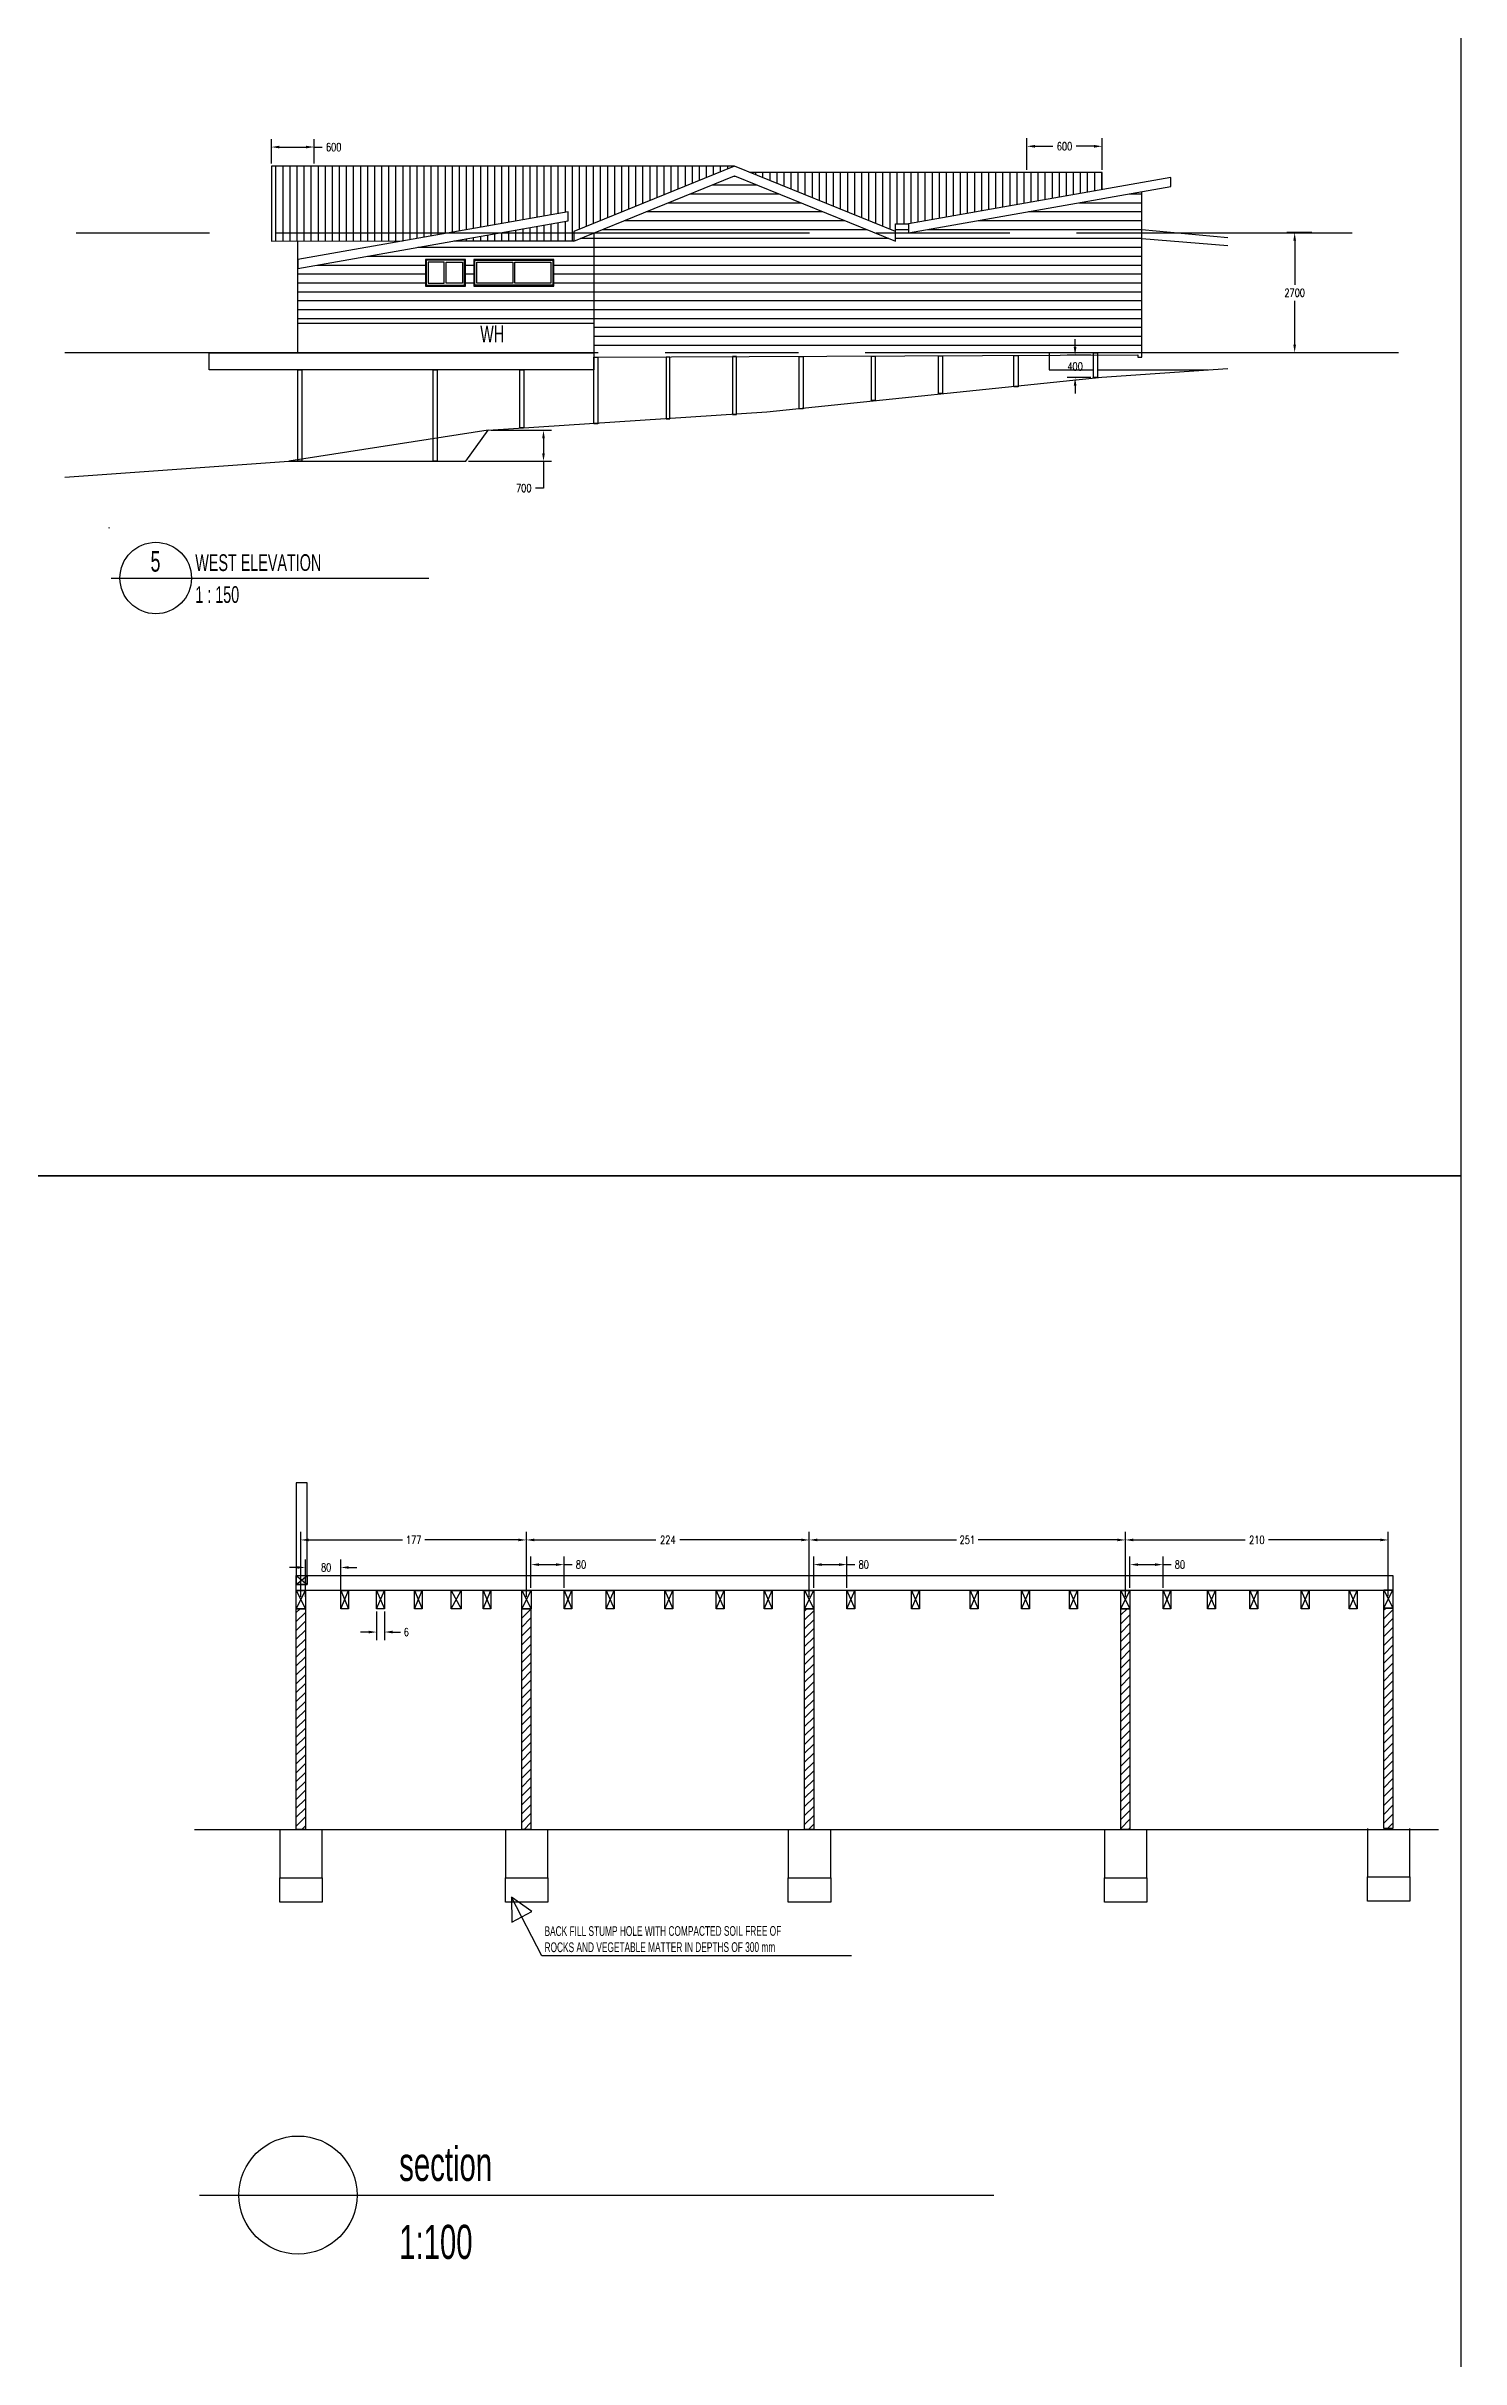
# Model space of a CAD drawing. Header units: inches. Extents: x 26998 to 46838, y -509 to 4343.
# Drawn here: x 38025.4 to 38057.2, y 814.8 to 866.9 of the extents above; entities that cross this region are included whole.
import ezdxf

# ---------------------------------------------------------------- set-up
doc = ezdxf.new("R2010")
doc.units = ezdxf.units.IN
doc.header["$LTSCALE"] = 0.5
doc.header["$MEASUREMENT"] = 0
doc.linetypes.add('ACAD_ISO08W100', pattern=[36, 24, -3, 6, -3])
doc.layers.get('Defpoints').update_dxf_attribs({"color": 140})
for name, color, linetype in [('A-MUROS', 1, 'Continuous'), ('A-TEXTOS', 2, 'Continuous'), ('NUEVO DIBUJO', 2, 'Continuous')]:
    doc.layers.add(name, color=color, linetype=linetype)
doc.styles.get("Standard").update_dxf_attribs({"font": 'romans.shx', "width": 0.75})
doc.dimstyles.get("Standard").update_dxf_attribs({"dimtxt": 0.18, "dimasz": 0.18, "dimexe": 0.18, "dimexo": 0.0625, "dimgap": 0.09, "dimtad": 0, "dimtih": 1, "dimtoh": 1, "dimdec": 4, "dimzin": 0, "dimdsep": 46, "dimtxsty": 'Standard', "dimcen": 0.09, "dimadec": 0, "dimazin": 0, "dimtfac": 1, "dimtdec": 4, "dimtofl": 0, "dimtmove": 0, "dimatfit": 3, "dimfxl": 1, "dimtolj": 1, "dimtzin": 0, "dimarcsym": 0})
pattern_1 = [(0, (37760.81882, 609.55127), (0, 0.2), [])]

# ---------------------------------------------------------------- blocks, each defined once
blk = doc.blocks.new('*D515')
at = {"layer": 'Defpoints', "color": 0, "transparency": 16777216}
for p in [(38053.448, 862.679), (38053.898, 862.679), (38053.898, 859.979)]:
    blk.add_point(p, dxfattribs=at)
at = {"layer": 'NUEVO DIBUJO', "color": 0, "lineweight": -2, "transparency": 16777216}
for p, q in [((38053.835, 862.679), (38053.268, 862.679)), ((38053.448, 862.499), (38053.448, 861.509)), ((38053.448, 860.159), (38053.448, 861.149)), ((38053.835, 859.979), (38053.268, 859.979))]:
    blk.add_line(p, q, dxfattribs=at)
at = {"layer": 'NUEVO DIBUJO', "color": 0, "transparency": 16777216}
for points in [[(38053.418, 862.499), (38053.478, 862.499), (38053.448, 862.679)], [(38053.418, 860.159), (38053.478, 860.159), (38053.448, 859.979)]]:
    blk.add_solid(points, dxfattribs=at)
at = {"layer": 'NUEVO DIBUJO', "color": 0, "transparency": 16777216, "insert": (38053.448, 861.329), "char_height": 0.18, "attachment_point": 5}
blk.add_mtext('\\A1;2700', dxfattribs=at)
blk = doc.blocks.new('*D516')
at = {"layer": 'Defpoints', "color": 0, "transparency": 16777216}
for p in [(38048.927, 859.924), (38048.509, 859.417), (38048.927, 859.417)]:
    blk.add_point(p, dxfattribs=at)
at = {"layer": 'NUEVO DIBUJO', "color": 0, "lineweight": -2, "transparency": 16777216}
for p, q in [((38048.509, 860.104), (38048.509, 860.284)), ((38048.864, 859.924), (38048.329, 859.924)), ((38048.864, 859.417), (38048.329, 859.417)), ((38048.509, 859.237), (38048.509, 859.057))]:
    blk.add_line(p, q, dxfattribs=at)
at = {"layer": 'NUEVO DIBUJO', "color": 0, "transparency": 16777216}
for points in [[(38048.479, 860.104), (38048.539, 860.104), (38048.509, 859.924)], [(38048.479, 859.237), (38048.539, 859.237), (38048.509, 859.417)]]:
    blk.add_solid(points, dxfattribs=at)
at = {"layer": 'NUEVO DIBUJO', "color": 0, "transparency": 16777216, "insert": (38048.509, 859.671), "char_height": 0.18, "attachment_point": 5}
blk.add_mtext('\\A1;400', dxfattribs=at)
blk = doc.blocks.new('*D517')
at = {"layer": 'Defpoints', "color": 0, "transparency": 16777216}
for p in [(38047.425, 864.622), (38047.425, 864.033), (38049.117, 864.033)]:
    blk.add_point(p, dxfattribs=at)
at = {"layer": 'NUEVO DIBUJO', "color": 0, "lineweight": -2, "transparency": 16777216}
for p, q in [((38047.425, 864.096), (38047.425, 864.802)), ((38049.117, 864.096), (38049.117, 864.802)), ((38047.605, 864.622), (38048.011, 864.622)), ((38048.937, 864.622), (38048.531, 864.622))]:
    blk.add_line(p, q, dxfattribs=at)
at = {"layer": 'NUEVO DIBUJO', "color": 0, "transparency": 16777216}
for points in [[(38047.605, 864.652), (38047.605, 864.592), (38047.425, 864.622)], [(38048.937, 864.652), (38048.937, 864.592), (38049.117, 864.622)]]:
    blk.add_solid(points, dxfattribs=at)
at = {"layer": 'NUEVO DIBUJO', "color": 0, "transparency": 16777216, "insert": (38048.271, 864.622), "char_height": 0.18, "attachment_point": 5}
blk.add_mtext('\\A1;600', dxfattribs=at)
blk = doc.blocks.new('*D518')
at = {"layer": 'Defpoints', "color": 0, "transparency": 16777216}
for p in [(38035.311, 858.234), (38034.803, 857.536), (38036.552, 857.536)]:
    blk.add_point(p, dxfattribs=at)
at = {"layer": 'NUEVO DIBUJO', "color": 0, "lineweight": -2, "transparency": 16777216}
for p, q in [((38035.373, 858.234), (38036.732, 858.234)), ((38036.552, 858.054), (38036.552, 857.716)), ((38034.866, 857.536), (38036.732, 857.536)), ((38036.552, 857.536), (38036.552, 856.934)), ((38036.552, 856.934), (38036.372, 856.934))]:
    blk.add_line(p, q, dxfattribs=at)
at = {"layer": 'NUEVO DIBUJO', "color": 0, "transparency": 16777216}
for points in [[(38036.522, 858.054), (38036.582, 858.054), (38036.552, 858.234)], [(38036.522, 857.716), (38036.582, 857.716), (38036.552, 857.536)]]:
    blk.add_solid(points, dxfattribs=at)
at = {"layer": 'NUEVO DIBUJO', "color": 0, "transparency": 16777216, "insert": (38036.108, 856.934), "char_height": 0.18, "attachment_point": 5}
blk.add_mtext('\\A1;700', dxfattribs=at)
blk = doc.blocks.new('*D519')
at = {"layer": 'Defpoints', "color": 0, "transparency": 16777216}
for p in [(38030.432, 864.173), (38031.393, 864.605), (38031.393, 864.173)]:
    blk.add_point(p, dxfattribs=at)
at = {"layer": 'NUEVO DIBUJO', "color": 0, "lineweight": -2, "transparency": 16777216}
for p, q in [((38030.432, 864.235), (38030.432, 864.785)), ((38031.393, 864.235), (38031.393, 864.785)), ((38030.612, 864.605), (38031.213, 864.605)), ((38031.393, 864.605), (38031.573, 864.605))]:
    blk.add_line(p, q, dxfattribs=at)
at = {"layer": 'NUEVO DIBUJO', "color": 0, "transparency": 16777216}
for points in [[(38030.612, 864.635), (38030.612, 864.575), (38030.432, 864.605)], [(38031.213, 864.635), (38031.213, 864.575), (38031.393, 864.605)]]:
    blk.add_solid(points, dxfattribs=at)
at = {"layer": 'NUEVO DIBUJO', "color": 0, "transparency": 16777216, "insert": (38031.833, 864.605), "char_height": 0.18, "attachment_point": 5}
blk.add_mtext('\\A1;600', dxfattribs=at)
blk = doc.blocks.new('*D540')
at = {"layer": 'Defpoints', "color": 0, "transparency": 16777216}
for p in [(38036.169, 833.269), (38031.093, 831.925), (38036.169, 831.925)]:
    blk.add_point(p, dxfattribs=at)
at = {"layer": 'NUEVO DIBUJO', "color": 0, "lineweight": -2, "transparency": 16777216}
for p, q in [((38031.093, 831.987), (38031.093, 833.449)), ((38036.169, 831.987), (38036.169, 833.449)), ((38031.273, 833.269), (38033.377, 833.269)), ((38035.989, 833.269), (38033.885, 833.269))]:
    blk.add_line(p, q, dxfattribs=at)
at = {"layer": 'NUEVO DIBUJO', "color": 0, "transparency": 16777216}
for points in [[(38031.273, 833.299), (38031.273, 833.239), (38031.093, 833.269)], [(38035.989, 833.299), (38035.989, 833.239), (38036.169, 833.269)]]:
    blk.add_solid(points, dxfattribs=at)
at = {"layer": 'NUEVO DIBUJO', "color": 0, "transparency": 16777216, "insert": (38033.631, 833.269), "char_height": 0.18, "attachment_point": 5}
blk.add_mtext('\\A1;177', dxfattribs=at)
blk = doc.blocks.new('*D541')
at = {"layer": 'Defpoints', "color": 0, "transparency": 16777216}
for p in [(38042.528, 833.269), (38036.169, 831.925), (38042.528, 831.925)]:
    blk.add_point(p, dxfattribs=at)
at = {"layer": 'NUEVO DIBUJO', "color": 0, "lineweight": -2, "transparency": 16777216}
for p, q in [((38036.169, 831.987), (38036.169, 833.449)), ((38042.528, 831.987), (38042.528, 833.449)), ((38036.349, 833.269), (38039.082, 833.269)), ((38042.348, 833.269), (38039.615, 833.269))]:
    blk.add_line(p, q, dxfattribs=at)
at = {"layer": 'NUEVO DIBUJO', "color": 0, "transparency": 16777216}
for points in [[(38036.349, 833.299), (38036.349, 833.239), (38036.169, 833.269)], [(38042.348, 833.299), (38042.348, 833.239), (38042.528, 833.269)]]:
    blk.add_solid(points, dxfattribs=at)
at = {"layer": 'NUEVO DIBUJO', "color": 0, "transparency": 16777216, "insert": (38039.349, 833.269), "char_height": 0.18, "attachment_point": 5}
blk.add_mtext('\\A1;224', dxfattribs=at)
blk = doc.blocks.new('*D542')
at = {"layer": 'Defpoints', "color": 0, "transparency": 16777216}
for p in [(38049.641, 833.269), (38042.528, 831.925), (38049.641, 831.925)]:
    blk.add_point(p, dxfattribs=at)
at = {"layer": 'NUEVO DIBUJO', "color": 0, "lineweight": -2, "transparency": 16777216}
for p, q in [((38042.528, 831.987), (38042.528, 833.449)), ((38049.641, 831.987), (38049.641, 833.449)), ((38042.708, 833.269), (38045.84, 833.269)), ((38049.461, 833.269), (38046.329, 833.269))]:
    blk.add_line(p, q, dxfattribs=at)
at = {"layer": 'NUEVO DIBUJO', "color": 0, "transparency": 16777216}
for points in [[(38042.708, 833.299), (38042.708, 833.239), (38042.528, 833.269)], [(38049.461, 833.299), (38049.461, 833.239), (38049.641, 833.269)]]:
    blk.add_solid(points, dxfattribs=at)
at = {"layer": 'NUEVO DIBUJO', "color": 0, "transparency": 16777216, "insert": (38046.085, 833.269), "char_height": 0.18, "attachment_point": 5}
blk.add_mtext('\\A1;251', dxfattribs=at)
blk = doc.blocks.new('*D543')
at = {"layer": 'Defpoints', "color": 0, "transparency": 16777216}
for p in [(38055.554, 833.269), (38049.641, 831.925), (38055.554, 831.943)]:
    blk.add_point(p, dxfattribs=at)
at = {"layer": 'NUEVO DIBUJO', "color": 0, "lineweight": -2, "transparency": 16777216}
for p, q in [((38049.641, 831.987), (38049.641, 833.449)), ((38055.554, 832.005), (38055.554, 833.449)), ((38049.821, 833.269), (38052.334, 833.269)), ((38055.374, 833.269), (38052.861, 833.269))]:
    blk.add_line(p, q, dxfattribs=at)
at = {"layer": 'NUEVO DIBUJO', "color": 0, "transparency": 16777216}
for points in [[(38049.821, 833.299), (38049.821, 833.239), (38049.641, 833.269)], [(38055.374, 833.299), (38055.374, 833.239), (38055.554, 833.269)]]:
    blk.add_solid(points, dxfattribs=at)
at = {"layer": 'NUEVO DIBUJO', "color": 0, "transparency": 16777216, "insert": (38052.597, 833.269), "char_height": 0.18, "attachment_point": 5}
blk.add_mtext('\\A1;210', dxfattribs=at)
blk = doc.blocks.new('*D544')
at = {"layer": 'Defpoints', "color": 0, "transparency": 16777216}
for p in [(38031.992, 832.65), (38031.196, 831.925), (38031.992, 831.925)]:
    blk.add_point(p, dxfattribs=at)
at = {"layer": 'NUEVO DIBUJO', "color": 0, "lineweight": -2, "transparency": 16777216}
for p, q in [((38031.016, 832.65), (38030.836, 832.65)), ((38031.196, 831.987), (38031.196, 832.83)), ((38031.992, 831.987), (38031.992, 832.83)), ((38032.172, 832.65), (38032.352, 832.65))]:
    blk.add_line(p, q, dxfattribs=at)
at = {"layer": 'NUEVO DIBUJO', "color": 0, "transparency": 16777216}
for points in [[(38031.016, 832.68), (38031.016, 832.62), (38031.196, 832.65)], [(38032.172, 832.68), (38032.172, 832.62), (38031.992, 832.65)]]:
    blk.add_solid(points, dxfattribs=at)
at = {"layer": 'NUEVO DIBUJO', "color": 0, "transparency": 16777216, "insert": (38031.663, 832.65), "char_height": 0.18, "attachment_point": 5}
blk.add_mtext('\\A1;80', dxfattribs=at)
blk = doc.blocks.new('*D545')
at = {"layer": 'Defpoints', "color": 0, "transparency": 16777216}
for p in [(38037.016, 832.714), (38036.271, 832.129), (38037.016, 832.129)]:
    blk.add_point(p, dxfattribs=at)
at = {"layer": 'NUEVO DIBUJO', "color": 0, "lineweight": -2, "transparency": 16777216}
for p, q in [((38036.271, 832.192), (38036.271, 832.894)), ((38036.451, 832.714), (38036.836, 832.714)), ((38037.016, 832.192), (38037.016, 832.894)), ((38037.016, 832.714), (38037.196, 832.714))]:
    blk.add_line(p, q, dxfattribs=at)
at = {"layer": 'NUEVO DIBUJO', "color": 0, "transparency": 16777216}
for points in [[(38036.451, 832.744), (38036.451, 832.684), (38036.271, 832.714)], [(38036.836, 832.744), (38036.836, 832.684), (38037.016, 832.714)]]:
    blk.add_solid(points, dxfattribs=at)
at = {"layer": 'NUEVO DIBUJO', "color": 0, "transparency": 16777216, "insert": (38037.395, 832.714), "char_height": 0.18, "attachment_point": 5}
blk.add_mtext('\\A1;80', dxfattribs=at)
blk = doc.blocks.new('*D496')
at = {"layer": 'Defpoints', "color": 0, "transparency": 16777216}
for p in [(38043.376, 832.714), (38042.631, 832.129), (38043.376, 832.129)]:
    blk.add_point(p, dxfattribs=at)
at = {"layer": 'NUEVO DIBUJO', "color": 0, "lineweight": -2, "transparency": 16777216}
for p, q in [((38042.631, 832.192), (38042.631, 832.894)), ((38042.811, 832.714), (38043.196, 832.714)), ((38043.376, 832.192), (38043.376, 832.894)), ((38043.376, 832.714), (38043.556, 832.714))]:
    blk.add_line(p, q, dxfattribs=at)
at = {"layer": 'NUEVO DIBUJO', "color": 0, "transparency": 16777216}
for points in [[(38042.811, 832.744), (38042.811, 832.684), (38042.631, 832.714)], [(38043.196, 832.744), (38043.196, 832.684), (38043.376, 832.714)]]:
    blk.add_solid(points, dxfattribs=at)
at = {"layer": 'NUEVO DIBUJO', "color": 0, "transparency": 16777216, "insert": (38043.755, 832.714), "char_height": 0.18, "attachment_point": 5}
blk.add_mtext('\\A1;80', dxfattribs=at)
blk = doc.blocks.new('*D497')
at = {"layer": 'Defpoints', "color": 0, "transparency": 16777216}
for p in [(38050.488, 832.714), (38049.743, 832.129), (38050.488, 832.129)]:
    blk.add_point(p, dxfattribs=at)
at = {"layer": 'NUEVO DIBUJO', "color": 0, "lineweight": -2, "transparency": 16777216}
for p, q in [((38049.743, 832.192), (38049.743, 832.894)), ((38049.923, 832.714), (38050.308, 832.714)), ((38050.488, 832.192), (38050.488, 832.894)), ((38050.488, 832.714), (38050.668, 832.714))]:
    blk.add_line(p, q, dxfattribs=at)
at = {"layer": 'NUEVO DIBUJO', "color": 0, "transparency": 16777216}
for points in [[(38049.923, 832.744), (38049.923, 832.684), (38049.743, 832.714)], [(38050.308, 832.744), (38050.308, 832.684), (38050.488, 832.714)]]:
    blk.add_solid(points, dxfattribs=at)
at = {"layer": 'NUEVO DIBUJO', "color": 0, "transparency": 16777216, "insert": (38050.867, 832.714), "char_height": 0.18, "attachment_point": 5}
blk.add_mtext('\\A1;80', dxfattribs=at)
blk = doc.blocks.new('*D546')
at = {"layer": 'Defpoints', "color": 0, "transparency": 16777216}
for p in [(38032.798, 831.72), (38032.976, 831.72), (38032.976, 831.197)]:
    blk.add_point(p, dxfattribs=at)
at = {"layer": 'NUEVO DIBUJO', "color": 0, "lineweight": -2, "transparency": 16777216}
for p, q in [((38032.798, 831.657), (38032.798, 831.017)), ((38032.976, 831.657), (38032.976, 831.017)), ((38032.618, 831.197), (38032.438, 831.197)), ((38033.156, 831.197), (38033.336, 831.197))]:
    blk.add_line(p, q, dxfattribs=at)
at = {"layer": 'NUEVO DIBUJO', "color": 0, "transparency": 16777216}
for points in [[(38032.618, 831.227), (38032.618, 831.167), (38032.798, 831.197)], [(38033.156, 831.227), (38033.156, 831.167), (38032.976, 831.197)]]:
    blk.add_solid(points, dxfattribs=at)
at = {"layer": 'NUEVO DIBUJO', "color": 0, "transparency": 16777216, "insert": (38033.467, 831.197), "char_height": 0.18, "attachment_point": 5}
blk.add_mtext('\\A1;6', dxfattribs=at)

msp = doc.modelspace()

# ---------------------------------------------------------------- hatches: boundary and pattern name
at = {"true_color": 0x939598}
h = msp.add_hatch(dxfattribs=at)
h.set_pattern_fill('LINE', color=252, scale=0.05, angle=90)
h.set_pattern_definition([(90, (37760.81882, 609.55127), (-0.15875, 1e-17), [])])
h.paths.add_polyline_path([(38040.8497387, 864.1725287), (38030.4317358, 864.1725287), (38030.4317358, 862.491362), (38033.3809254, 862.4940206), (38037.1063438, 863.151269), (38037.1063438, 862.9480363), (38034.5384459, 862.495064), (38037.2332894, 862.4974933), (38037.2332894, 862.7070346)])
h.paths.add_polyline_path([(38049.1171612, 863.6459371), (38049.1171612, 864.0331434), (38041.1937046, 864.0331434), (38044.4661881, 862.7070346), (38044.4661881, 862.8783436), (38044.7644427, 862.8783436)])
at = {"layer": 'NUEVO DIBUJO', "true_color": 0x636466}
h = msp.add_hatch(dxfattribs=at)
h.set_pattern_fill('_USER', color=251, scale=0.2, pattern_type=0)
h.set_pattern_definition(pattern_1)
h.paths.add_polyline_path([(38050.0117751, 863.6006343), (38044.7644427, 862.6754106), (38044.7644427, 862.8783436), (38044.4661881, 862.8783436), (38044.4661881, 862.7070346), (38044.4661881, 862.491362), (38040.8498137, 863.9568562), (38037.6835189, 862.6738048), (38037.6835189, 859.9788144), (38050.0117751, 859.9788144)])
h = msp.add_hatch(dxfattribs=at)
h.set_pattern_fill('_USER', color=251, scale=0.2, pattern_type=0)
h.set_pattern_definition(pattern_1)
h.paths.add_polyline_path([(38037.6835189, 860.6410132), (38037.6835189, 862.6738048), (38037.2332894, 862.491362), (38037.2332894, 862.4974933), (38034.5384459, 862.495064), (38031.0262354, 861.8755169), (38031.0273483, 860.6410132)])
h.paths.add_polyline_path([(38036.78291, 861.4759775), (38034.9872375, 861.4759775), (38034.9872375, 862.0789014), (38036.78291, 862.0789014)], flags=16)
h.paths.add_polyline_path([(38036.7637258, 861.4952216), (38035.0062718, 861.4952216), (38035.0062718, 862.0598671), (38036.7637258, 862.0598671)], flags=0)
h.paths.add_polyline_path([(38036.7192124, 861.5395851), (38035.9071805, 861.5395851), (38035.9071805, 862.0155036), (38036.7192124, 862.0155036)], flags=0)
h.paths.add_polyline_path([(38035.862817, 861.5395851), (38035.0506353, 861.5395851), (38035.0506353, 862.0155036), (38035.862817, 862.0155036)], flags=0)
h.paths.add_polyline_path([(38034.7968941, 861.4759775), (38033.8958355, 861.4759775), (38033.8958355, 862.0789014), (38034.7968941, 862.0789014)], flags=16)
h.paths.add_polyline_path([(38034.7778597, 861.4952216), (38033.9148698, 861.4952216), (38033.9148698, 862.0598671), (38034.7778597, 862.0598671)], flags=0)
h.paths.add_polyline_path([(38034.7333464, 861.5395851), (38034.3653991, 861.5395851), (38034.3653991, 862.0155036), (38034.7333464, 862.0155036)], flags=0)
h.paths.add_polyline_path([(38034.3210356, 861.5395851), (38033.9593832, 861.5395851), (38033.9593832, 862.0155036), (38034.3210356, 862.0155036)], flags=0)
at = {"layer": 'NUEVO DIBUJO'}
h = msp.add_hatch(dxfattribs=at)
h.set_pattern_fill('JIS_WOOD', color=6, scale=0.2)
h.set_pattern_definition([(45, (37836.2027, 733.8453), (-0.1, 0.1), [])])
h.paths.add_polyline_path([(38031.1954331, 831.7198823), (38030.9907899, 831.7198823), (38030.9907899, 826.7584978), (38031.1954331, 826.7584978)])
h.paths.add_polyline_path([(38036.270882, 831.7198823), (38036.0662388, 831.7198823), (38036.0662388, 826.7584978), (38036.270882, 826.7584978)])
h.paths.add_polyline_path([(38042.6307426, 831.7198823), (38042.4260993, 831.7198823), (38042.4260993, 826.7584978), (38042.6307426, 826.7584978)])
h.paths.add_polyline_path([(38049.7430993, 831.7198823), (38049.538456, 831.7198823), (38049.538456, 826.7584978), (38049.7430993, 826.7584978)])
h.paths.add_polyline_path([(38055.6561538, 831.7379093), (38055.4515105, 831.7379093), (38055.4515105, 826.7765248), (38055.6561538, 826.7765248)])

# ---------------------------------------------------------------- linework, layer by layer
at = {"color": 0}
msp.add_open_spline([(38026.7834377, 856.0384965), (38026.7834377, 856.0259219), (38026.7834377, 856.0259219), (38026.7834377, 856.0449562)], degree=3, dxfattribs=at)
at = {"layer": 'A-MUROS'}
for points in [[(38040.8497387, 864.1725287), (38030.4317358, 864.1725287), (38030.4317358, 862.491362), (38033.3809254, 862.4940206)], [(38037.2332894, 862.7070346), (38037.2332894, 862.497507), (38037.2332894, 862.491362), (38040.8498137, 863.9568562), (38044.4661881, 862.491362), (38044.4661881, 862.7070346), (38040.8497387, 864.1725287), (38037.2332894, 862.7070346)], [(38049.1171612, 863.6459371), (38049.1171612, 864.0331434), (38041.1859871, 864.0331434)], [(38044.7644427, 862.8783436), (38044.7644427, 862.6754106), (38050.6652374, 863.7158545), (38050.6652374, 863.9189374), (38044.7644427, 862.8783436)], [(38031.0279452, 862.0789014), (38031.0279452, 861.8758185), (38037.1063438, 862.9480363), (38037.1063438, 863.151269), (38031.0279452, 862.0789014)]]:
    msp.add_lwpolyline(points, dxfattribs=at)
msp.add_lwpolyline([(38029.0293397, 859.9788144), (38037.6835189, 859.9788144), (38037.6835189, 859.5917878), (38029.0293397, 859.5917878)], close=True, dxfattribs=at)
at = {"layer": 'A-TEXTOS'}
msp.add_line((38028.8115659, 818.5311897), (38046.6794805, 818.5311897), dxfattribs=at)
at = {"layer": 'NUEVO DIBUJO', "color": 3, "linetype": 'ACAD_ISO08W100'}
for p, q in [((37994.5379013, 862.6788144), (38054.7424701, 862.6788144)), ((38055.7854744, 859.9788144), (38021.9487157, 859.9788144))]:
    msp.add_line(p, q, dxfattribs=at)
at = {"layer": 'NUEVO DIBUJO', "color": 2}
for p, q in [((38044.4661881, 862.7070346), (38044.4661881, 862.8783436)), ((38044.4661881, 862.8783436), (38044.7644427, 862.8783436)), ((38050.0117751, 862.7513981), (38051.9468329, 862.5705718)), ((38050.0117751, 862.5483151), (38051.9468329, 862.3897456)), ((38026.8274162, 854.9094567), (38033.9698448, 854.9094567)), ((38030.6216963, 826.7584978), (38030.6216963, 825.6683842)), ((38031.576244, 825.6683842), (38031.576244, 826.7584978)), ((38035.6971452, 826.7584978), (38035.6971452, 825.6683842)), ((38036.6516929, 825.6683842), (38036.6516929, 826.7584978)), ((38042.0570057, 826.7584978), (38042.0570057, 825.6683842)), ((38043.0115534, 825.6683842), (38043.0115534, 826.7584978)), ((38049.1693624, 826.7584978), (38049.1693624, 825.6683842)), ((38050.1239102, 825.6683842), (38050.1239102, 826.7584978)), ((38055.0824169, 826.7765248), (38055.0824169, 825.6864112)), ((38056.0369646, 825.6864112), (38056.0369646, 826.7765248)), ((38036.5172712, 823.9104667), (38035.832308, 825.2294043)), ((38035.832308, 825.2294043), (38035.8429215, 824.6690719)), ((38036.2931847, 824.9104618), (38035.832308, 825.2294043)), ((38035.8429215, 824.6690719), (38036.2931847, 824.9104618)), ((38043.478989, 823.9104667), (38036.5172712, 823.9104667))]:
    msp.add_line(p, q, dxfattribs=at)
at = {"layer": 'NUEVO DIBUJO', "color": 1}
for p, q in [((38031.0279452, 859.9788144), (38031.0256798, 862.4918974)), ((38031.0273483, 860.6410132), (38037.6835189, 860.6410132))]:
    msp.add_line(p, q, dxfattribs=at)
at = {"layer": 'NUEVO DIBUJO', "color": 2, "linetype": 'ACAD_ISO08W100'}
msp.add_line((38035.3106713, 858.23401), (38030.8248623, 857.5359144), dxfattribs=at)
at = {"layer": 'NUEVO DIBUJO', "color": 6}
for p, q in [((38030.9907899, 832.1294413), (38030.9907899, 832.4697883)), ((38030.9907899, 832.4697883), (38055.6577695, 832.4697883)), ((38030.9907899, 832.4696505), (38031.2360348, 832.264871)), ((38030.9907899, 832.264871), (38031.2360348, 832.4696505)), ((38055.6577695, 832.4697883), (38055.6577695, 832.264871)), ((38030.9907899, 832.1294413), (38031.1955694, 831.7198823)), ((38030.9907899, 831.7198823), (38031.1955694, 832.1294413)), ((38031.9920502, 831.7198823), (38032.1693619, 832.1294413)), ((38031.9920502, 832.1294413), (38032.1693619, 831.7198823)), ((38032.7982144, 831.7198823), (38032.9755261, 832.1294413)), ((38032.7982144, 832.1294413), (38032.9755261, 831.7198823)), ((38033.6477385, 831.7198823), (38033.8250502, 832.1294413)), ((38033.6477385, 832.1294413), (38033.8250502, 831.7198823)), ((38034.4773552, 832.1294413), (38034.6967131, 831.7198823)), ((38034.4773552, 831.7198823), (38034.6967131, 832.1294413)), ((38035.1930023, 831.7198823), (38035.370314, 832.1294413)), ((38035.1930023, 832.1294413), (38035.370314, 831.7198823)), ((38036.0662388, 832.1294413), (38036.2710183, 831.7198823)), ((38036.0662388, 831.7198823), (38036.2710183, 832.1294413)), ((38037.0158308, 831.7198823), (38037.1931425, 832.1294413)), ((38037.0158308, 832.1294413), (38037.1931425, 831.7198823)), ((38037.9611374, 831.7198823), (38038.1384491, 832.1294413)), ((38037.9611374, 832.1294413), (38038.1384491, 831.7198823)), ((38039.2815656, 831.7198823), (38039.4588773, 832.1294413)), ((38039.2815656, 832.1294413), (38039.4588773, 831.7198823)), ((38040.4369404, 831.7198823), (38040.6142521, 832.1294413)), ((38040.4369404, 832.1294413), (38040.6142521, 831.7198823)), ((38041.5172907, 831.7198823), (38041.6946024, 832.1294413)), ((38041.5172907, 832.1294413), (38041.6946024, 831.7198823)), ((38042.4260993, 832.1294413), (38042.6308788, 831.7198823)), ((38042.4260993, 831.7198823), (38042.6308788, 832.1294413)), ((38043.3756913, 831.7198823), (38043.553003, 832.1294413)), ((38043.3756913, 832.1294413), (38043.553003, 831.7198823)), ((38044.8283591, 831.7198823), (38045.0056708, 832.1294413)), ((38044.8283591, 832.1294413), (38045.0056708, 831.7198823)), ((38046.1487874, 831.7198823), (38046.3260991, 832.1294413)), ((38046.1487874, 832.1294413), (38046.3260991, 831.7198823)), ((38047.3041621, 831.7198823), (38047.4814738, 832.1294413)), ((38047.3041621, 832.1294413), (38047.4814738, 831.7198823)), ((38048.3845125, 831.7198823), (38048.5618242, 832.1294413)), ((38048.3845125, 832.1294413), (38048.5618242, 831.7198823)), ((38049.538456, 832.1294413), (38049.7432355, 831.7198823)), ((38049.538456, 831.7198823), (38049.7432355, 832.1294413)), ((38050.488048, 831.7198823), (38050.6653597, 832.1294413)), ((38050.488048, 832.1294413), (38050.6653597, 831.7198823)), ((38051.4870475, 831.7198823), (38051.6643592, 832.1294413)), ((38051.4870475, 832.1294413), (38051.6643592, 831.7198823)), ((38052.4415694, 831.7198823), (38052.6188811, 832.1294413)), ((38052.4415694, 832.1294413), (38052.6188811, 831.7198823)), ((38053.5969441, 831.7198823), (38053.7742558, 832.1294413)), ((38053.5969441, 832.1294413), (38053.7742558, 831.7198823)), ((38054.6772945, 831.7198823), (38054.8546062, 832.1294413)), ((38054.6772945, 832.1294413), (38054.8546062, 831.7198823)), ((38055.4515105, 832.1474683), (38055.65629, 831.7379093)), ((38055.4515105, 831.7379093), (38055.65629, 832.1474683))]:
    msp.add_line(p, q, dxfattribs=at)
at = {"layer": 'NUEVO DIBUJO', "color": 2, "lineweight": 30}
msp.add_line((38028.7010198, 826.7584978), (38056.6865741, 826.7584978), dxfattribs=at)
at = {"layer": 'NUEVO DIBUJO', "color": 2}
for points in [[(37995.3547636, 884.5348533), (38057.1833403, 884.5348533), (38057.1833403, 841.4605991), (37995.3547636, 841.4605991)], [(38048.9268178, 859.9788144), (38049.0155448, 859.9788144), (38049.0155448, 859.4171607), (38048.9268178, 859.4171607)], [(38031.0279452, 859.5917878), (38031.116972, 859.5917878), (38031.116972, 857.5359144), (38031.0279452, 857.5359144)], [(38034.0735892, 859.5917878), (38034.1623162, 859.5917878), (38034.1623162, 857.5359144), (38034.0735892, 857.5359144)], [(38036.0213866, 859.5917878), (38036.1101136, 859.5917878), (38036.1101136, 858.2870543), (38036.0213866, 858.2870543)], [(38037.6838187, 859.877198), (38037.7725071, 859.877198), (38037.7725071, 858.3798228), (38037.6838187, 858.3798228)], [(38039.3080323, 858.4940311), (38039.3967593, 858.4940311), (38039.3967593, 859.877198), (38039.3080323, 859.877198)], [(38040.8053003, 858.5892627), (38040.8945752, 858.5892627), (38040.8945752, 859.8905277), (38040.8053003, 859.8905277)], [(38042.3000776, 859.8963623), (38042.393739, 859.8963623), (38042.393739, 858.7145014), (38042.3000776, 858.7145014)], [(38043.9263597, 859.9031133), (38044.0158086, 859.9031133), (38044.0158086, 858.9013515), (38043.9263597, 858.9013515)], [(38045.4370892, 859.9093847), (38045.5250219, 859.9093847), (38045.5250219, 859.057053), (38045.4370892, 859.057053)], [(38047.1346463, 859.9164316), (38047.226317, 859.9164316), (38047.226317, 859.2108912), (38047.1346463, 859.2108912)], [(37995.3547636, 841.4605991), (38057.1833403, 841.4605991), (38057.1833403, 798.3863449), (37995.3547636, 798.3863449)], [(38030.6216963, 825.6683842), (38031.576244, 825.6683842), (38031.576244, 825.1233954), (38030.6216963, 825.1233954)], [(38035.6971452, 825.6683842), (38036.6516929, 825.6683842), (38036.6516929, 825.1233954), (38035.6971452, 825.1233954)], [(38042.0570057, 825.6683842), (38043.0115534, 825.6683842), (38043.0115534, 825.1233954), (38042.0570057, 825.1233954)], [(38049.1693624, 825.6683842), (38050.1239102, 825.6683842), (38050.1239102, 825.1233954), (38049.1693624, 825.1233954)], [(38055.0824169, 825.6864112), (38056.0369646, 825.6864112), (38056.0369646, 825.1414225), (38055.0824169, 825.1414225)]]:
    msp.add_lwpolyline(points, close=True, dxfattribs=at)
at = {"layer": 'NUEVO DIBUJO', "color": 1}
msp.add_lwpolyline([(38037.6835189, 862.6738048), (38037.6835189, 859.877198), (38049.9228982, 859.9280062), (38049.9228982, 859.877198), (38050.0117751, 859.877198), (38050.0117751, 863.6006343)], dxfattribs=at)
at = {"layer": 'NUEVO DIBUJO', "color": 4}
for points in [[(38033.8958355, 861.4759775), (38034.7968941, 861.4759775), (38034.7968941, 862.0789014), (38033.8958355, 862.0789014)], [(38033.9148698, 861.4952216), (38034.7778597, 861.4952216), (38034.7778597, 862.0598671), (38033.9148698, 862.0598671)], [(38034.9872375, 861.4759775), (38036.78291, 861.4759775), (38036.78291, 862.0789014), (38034.9872375, 862.0789014)], [(38035.0062718, 862.0598671), (38036.7637258, 862.0598671), (38036.7637258, 861.4952216), (38035.0062718, 861.4952216)], [(38033.9593832, 861.5395851), (38034.3210356, 861.5395851), (38034.3210356, 862.0155036), (38033.9593832, 862.0155036)], [(38034.3653991, 862.0155036), (38034.7333464, 862.0155036), (38034.7333464, 861.5395851), (38034.3653991, 861.5395851)], [(38035.0506353, 862.0155036), (38035.862817, 862.0155036), (38035.862817, 861.5395851), (38035.0506353, 861.5395851)], [(38035.9071805, 862.0155036), (38036.7192124, 862.0155036), (38036.7192124, 861.5395851), (38035.9071805, 861.5395851)]]:
    msp.add_lwpolyline(points, close=True, dxfattribs=at)
at = {"layer": 'NUEVO DIBUJO', "color": 2}
for points in [[(38034.5384459, 862.495064), (38037.2484538, 862.497507)], [(38047.9242927, 859.9788144), (38047.9242927, 859.5917878), (38048.9268178, 859.5917878)], [(38049.0155448, 859.5917878), (38051.491171, 859.5917878)]]:
    msp.add_lwpolyline(points, dxfattribs=at)
at = {"layer": 'NUEVO DIBUJO', "color": 2, "lineweight": 30}
msp.add_lwpolyline([(38025.7873573, 857.1806617), (38030.8248623, 857.5359144), (38034.8031889, 857.5359144), (38035.3106713, 858.23401), (38041.5782212, 858.6498723), (38049.1081418, 859.4267136), (38051.9468329, 859.6233518)], dxfattribs=at)
at = {"layer": 'NUEVO DIBUJO', "color": 6}
for points in [[(38030.9907899, 832.264871), (38031.2360348, 832.264871), (38031.2360348, 834.5547773), (38030.9907899, 834.5547773)], [(38030.9907899, 832.4697883), (38055.6577695, 832.4697883), (38055.6577695, 832.1294413), (38030.9907899, 832.1294413)], [(38030.9907899, 832.4696505), (38031.2360348, 832.4696505), (38031.2360348, 832.264871), (38030.9907899, 832.264871)], [(38030.9907899, 832.1294413), (38031.1955694, 832.1294413), (38031.1955694, 831.7198823), (38030.9907899, 831.7198823)], [(38031.9920502, 832.1294413), (38032.1693619, 832.1294413), (38032.1693619, 831.7198823), (38031.9920502, 831.7198823)], [(38032.7982144, 832.1294413), (38032.9755261, 832.1294413), (38032.9755261, 831.7198823), (38032.7982144, 831.7198823)], [(38033.6477385, 832.1294413), (38033.8250502, 832.1294413), (38033.8250502, 831.7198823), (38033.6477385, 831.7198823)], [(38034.4773552, 832.1294413), (38034.6967131, 832.1294413), (38034.6967131, 831.7198823), (38034.4773552, 831.7198823)], [(38035.1930023, 832.1294413), (38035.370314, 832.1294413), (38035.370314, 831.7198823), (38035.1930023, 831.7198823)], [(38036.0662388, 832.1294413), (38036.2710183, 832.1294413), (38036.2710183, 831.7198823), (38036.0662388, 831.7198823)], [(38037.0158308, 832.1294413), (38037.1931425, 832.1294413), (38037.1931425, 831.7198823), (38037.0158308, 831.7198823)], [(38037.9611374, 832.1294413), (38038.1384491, 832.1294413), (38038.1384491, 831.7198823), (38037.9611374, 831.7198823)], [(38039.2815656, 832.1294413), (38039.4588773, 832.1294413), (38039.4588773, 831.7198823), (38039.2815656, 831.7198823)], [(38040.4369404, 832.1294413), (38040.6142521, 832.1294413), (38040.6142521, 831.7198823), (38040.4369404, 831.7198823)], [(38041.5172907, 832.1294413), (38041.6946024, 832.1294413), (38041.6946024, 831.7198823), (38041.5172907, 831.7198823)], [(38042.4260993, 832.1294413), (38042.6308788, 832.1294413), (38042.6308788, 831.7198823), (38042.4260993, 831.7198823)], [(38043.3756913, 832.1294413), (38043.553003, 832.1294413), (38043.553003, 831.7198823), (38043.3756913, 831.7198823)], [(38044.8283591, 832.1294413), (38045.0056708, 832.1294413), (38045.0056708, 831.7198823), (38044.8283591, 831.7198823)], [(38046.1487874, 832.1294413), (38046.3260991, 832.1294413), (38046.3260991, 831.7198823), (38046.1487874, 831.7198823)], [(38047.3041621, 832.1294413), (38047.4814738, 832.1294413), (38047.4814738, 831.7198823), (38047.3041621, 831.7198823)], [(38048.3845125, 832.1294413), (38048.5618242, 832.1294413), (38048.5618242, 831.7198823), (38048.3845125, 831.7198823)], [(38049.538456, 832.1294413), (38049.7432355, 832.1294413), (38049.7432355, 831.7198823), (38049.538456, 831.7198823)], [(38050.488048, 832.1294413), (38050.6653597, 832.1294413), (38050.6653597, 831.7198823), (38050.488048, 831.7198823)], [(38051.4870475, 832.1294413), (38051.6643592, 832.1294413), (38051.6643592, 831.7198823), (38051.4870475, 831.7198823)], [(38052.4415694, 832.1294413), (38052.6188811, 832.1294413), (38052.6188811, 831.7198823), (38052.4415694, 831.7198823)], [(38053.5969441, 832.1294413), (38053.7742558, 832.1294413), (38053.7742558, 831.7198823), (38053.5969441, 831.7198823)], [(38054.6772945, 832.1294413), (38054.8546062, 832.1294413), (38054.8546062, 831.7198823), (38054.6772945, 831.7198823)], [(38055.4515105, 832.1474683), (38055.65629, 832.1474683), (38055.65629, 831.7379093), (38055.4515105, 831.7379093)], [(38030.9907899, 831.7198823), (38031.1954331, 831.7198823), (38031.1954331, 826.7584978), (38030.9907899, 826.7584978)], [(38036.0662388, 831.7198823), (38036.270882, 831.7198823), (38036.270882, 826.7584978), (38036.0662388, 826.7584978)], [(38042.4260993, 831.7198823), (38042.6307426, 831.7198823), (38042.6307426, 826.7584978), (38042.4260993, 826.7584978)], [(38049.538456, 831.7198823), (38049.7430993, 831.7198823), (38049.7430993, 826.7584978), (38049.538456, 826.7584978)], [(38055.4515105, 831.7379093), (38055.6561538, 831.7379093), (38055.6561538, 826.7765248), (38055.4515105, 826.7765248)]]:
    msp.add_lwpolyline(points, close=True, dxfattribs=at)
at = {"layer": 'NUEVO DIBUJO', "color": 2}
for centre, radius in [((38027.8301764, 854.9094567), 0.8041001), ((38031.0309314, 818.5311897), 1.3278138)]:
    msp.add_circle(centre, radius, dxfattribs=at)

# ---------------------------------------------------------------- texts
at = {"linetype": 'ByBlock', "attachment_point": 1, "rotation": 0.05406191}
for s, width, gutter_width, insert, char_height in [('{\\fArial Narrow|b0|i0|c0|p34;WH}', 12.895706027, 1.8786291, (38035.1288705, 860.5900811), 0.375725824), ('{\\fArial Narrow|b0|i0|c0|p34;5 }', 15.90994782, 2.3177398, (38027.7141544, 855.5165217), 0.463547963)]:
    msp.add_mtext_dynamic_manual_height_columns(s, width=width, gutter_width=gutter_width, heights=[0], dxfattribs=dict(at, insert=insert, char_height=char_height))
at = {"color": 2, "linetype": 'ByBlock', "char_height": 0.375725824, "attachment_point": 1, "rotation": 0.05406191}
for s, insert in [('{\\fArial Narrow|b0|i0|c0|p34;WEST ELEVATION}', (38028.7198439, 855.4425287)), ('{\\fArial Narrow|b0|i0|c0|p34;1 : 150}', (38028.7198439, 854.7249382))]:
    msp.add_mtext_dynamic_manual_height_columns(s, width=12.895706027, gutter_width=1.8786291, heights=[0], dxfattribs=dict(at, insert=insert))
at = {"layer": 'A-TEXTOS', "attachment_point": 1, "rotation": 0.05406191}
for s, width, gutter_width, insert, char_height in [('{\\fArial Narrow|b0|i0|c0|p34;BACK FILL STUMP HOLE WITH COMPACTED SOIL FREE OF\\PROCKS AND VEGETABLE MATTER IN DEPTHS OF 300 mm}', 7.477472615, 1.0893082, (38036.5752207, 824.5776588), 0.217861632), ('{\\fArial Narrow|b0|i0|c0|p34;section}', 26.341188257, 3.8373489, (38033.3065272, 819.6153219), 0.76746978), ('{\\fArial Narrow|b0|i0|c0|p34;1:100}', 26.341188257, 3.8373489, (38033.3065272, 817.8600807), 0.76746978)]:
    msp.add_mtext_dynamic_manual_height_columns(s, width=width, gutter_width=gutter_width, heights=[0], dxfattribs=dict(at, insert=insert, char_height=char_height))

# ---------------------------------------------------------------- dimensions: what is measured, and where the dimension line sits
at = {"layer": 'NUEVO DIBUJO', "color": 2}
for base, p1, p2, text, picture, middle in [((38031.3927236, 864.6054692), (38030.4317358, 864.1725287), (38031.3927236, 864.1725287), '600', '*D519', (38031.8330808, 864.6054692)), ((38047.4245754, 864.6220579), (38049.1171612, 864.0331434), (38047.4245754, 864.0331434), '600', '*D517', (38048.2708683, 864.6220579)), ((38036.1686285, 833.2687468), (38031.0931796, 831.9246618), (38036.1686285, 831.9246618), '177', '*D540', (38033.6309041, 833.2687468)), ((38042.5284891, 833.2687519), (38036.168859, 831.9246668), (38042.5284891, 831.9246618), '224', '*D541', (38039.348674, 833.2687519)), ((38049.6408458, 833.2687468), (38042.5284891, 831.9246618), (38049.6408458, 831.9246618), '251', '*D542', (38046.0846674, 833.2687468)), ((38055.5539003, 833.2687468), (38049.6410758, 831.9246668), (38055.5539003, 831.9426888), '210', '*D543', (38052.597488, 833.2687468)), ((38037.0158308, 832.7135339), (38036.2710183, 832.1294413), (38037.0158308, 832.1294413), '80', '*D545', (38037.3951165, 832.7135339)), ((38043.3756913, 832.7135339), (38042.6308788, 832.1294413), (38043.3756913, 832.1294413), '80', '*D496', (38043.754977, 832.7135339)), ((38050.488048, 832.7135339), (38049.7432355, 832.1294413), (38050.488048, 832.1294413), '80', '*D497', (38050.8673337, 832.7135339)), ((38032.9755261, 831.1970694), (38032.7982144, 831.7198823), (38032.9755261, 831.7198823), '6', '*D546', (38033.4673118, 831.1970694))]:
    dim = msp.add_linear_dim(base=base, p1=p1, p2=p2, text=text, dimstyle='Standard', dxfattribs=at)
    dim.commit()
    dim.dimension.update_dxf_attribs({"geometry": picture, "text_midpoint": middle})
for base, p1, p2, text, picture, middle in [((38053.4479441, 862.6788144), (38053.8978296, 859.9788144), (38053.8978296, 862.6788144), '2700', '*D515', (38053.4479441, 861.3288144)), ((38048.5088411, 859.4171607), (38048.9268178, 859.9238712), (38048.9268178, 859.4171607), '400', '*D516', (38048.5088411, 859.670516))]:
    dim = msp.add_linear_dim(base=base, p1=p1, p2=p2, angle=90, text=text, dimstyle='Standard', dxfattribs=at)
    dim.commit()
    dim.dimension.update_dxf_attribs({"geometry": picture, "text_midpoint": middle})
dim = msp.add_linear_dim(base=(38036.5517501, 857.5359144), p1=(38035.3106713, 858.23401), p2=(38034.8031889, 857.5359144), angle=90, text='700', dimstyle='Standard', dxfattribs=at)
dim.commit()
dim.dimension.update_dxf_attribs({"geometry": '*D518', "text_midpoint": (38036.1081787, 856.9335304), "dimtype": 160})
dim = msp.add_linear_dim(base=(38031.9920502, 832.6504615), p1=(38031.1955694, 831.9246618), p2=(38031.9920502, 831.9246618), text='80', dimstyle='Standard', dxfattribs=at)
dim.commit()
dim.dimension.update_dxf_attribs({"geometry": '*D544', "text_midpoint": (38031.662639, 832.6504615), "dimtype": 160})

doc.saveas('drawing.dxf')
